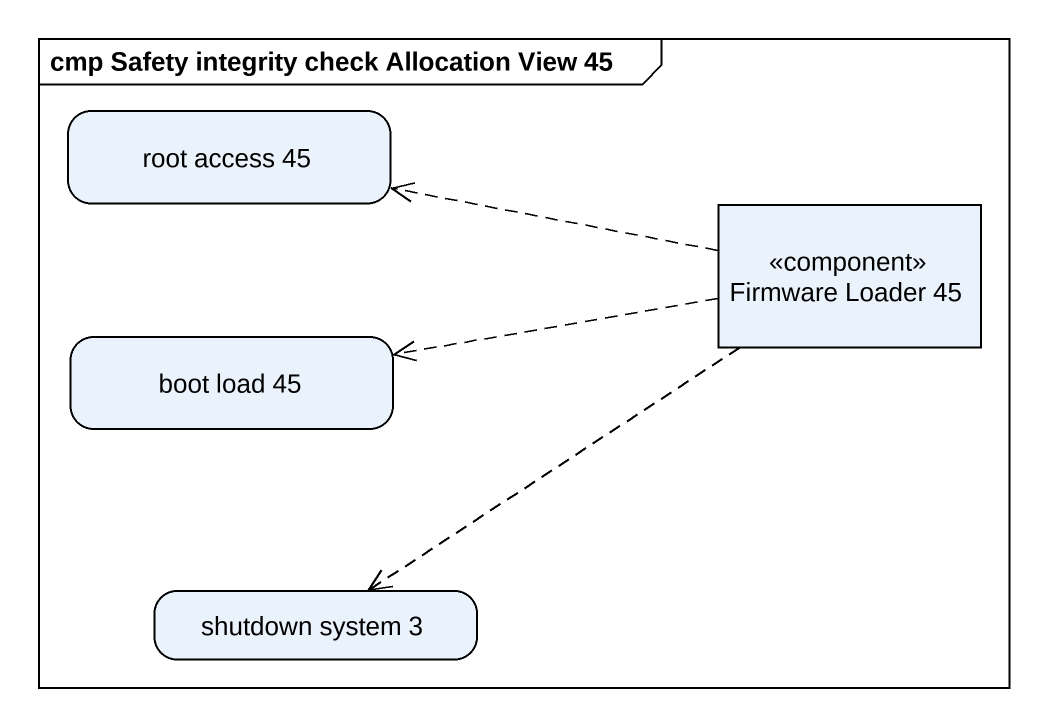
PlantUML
@startuml
mainframe cmp Safety integrity check Allocation View 45
hide empty description
state "root access 45" as root_access_45
state "Firmware Loader 45" as Firmware_Loader_45 <<component>>
state "boot load 45" as boot_load_45
state "shutdown system 3" as shutdown_system_3
Firmware_Loader_45 -left[dashed]-> root_access_45
Firmware_Loader_45 -left[dashed]-> boot_load_45
Firmware_Loader_45 -[dashed]-> shutdown_system_3
@enduml
